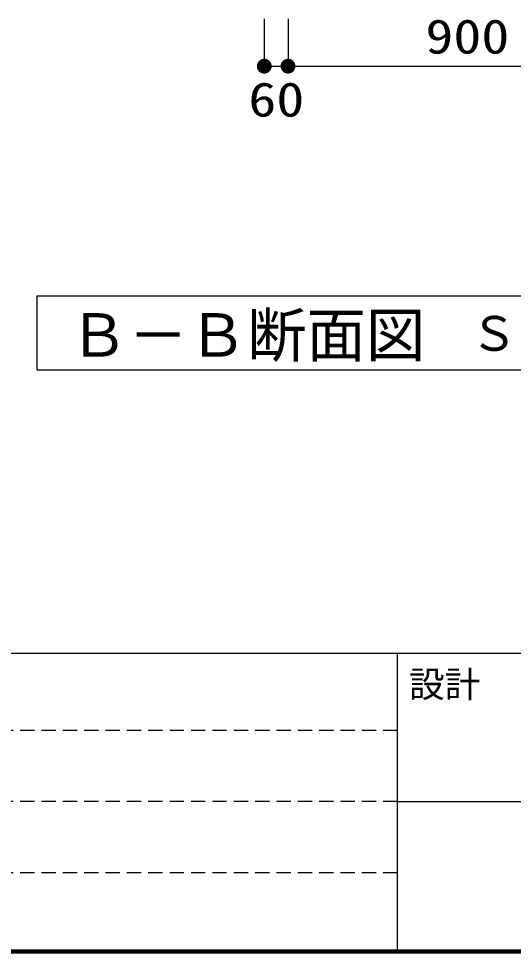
# Model space of a CAD drawing. Units: millimetres, scale not verified. Extents: x -8093 to 8093, y -5792 to 5792.
# Drawn here: x -1033 to 218, y -5792 to -3431 of the extents above; entities that cross this region are included whole.
import ezdxf
from ezdxf.enums import TextEntityAlignment as Align

# ---------------------------------------------------------------- set-up
doc = ezdxf.new("R2010")
doc.units = ezdxf.units.MM
doc.header["$LTSCALE"] = 30
doc.linetypes.add('DASHED1', pattern=[1.8, 1.2, -0.6])
for name, color, linetype, lineweight in [('0-0_Axis_waku', 7, 'Continuous', 25), ('0-1_00クル-フ-0躯体', 3, 'Continuous', 25), ('0-4_00クル-フ-6寸法', 132, 'Continuous', 25)]:
    doc.layers.add(name, color=color, linetype=linetype, lineweight=lineweight)
doc.styles.add('ＭＳ ゴシック', font='')
doc.styles.get('ＭＳ ゴシック').set_extended_font_data('MS Gothic')

msp = doc.modelspace()

# ---------------------------------------------------------------- linework, layer by layer
at = {"layer": '0-0_Axis_waku'}
for p, q in [((-8085, -5034), (8085, -5034)), ((-75.01, -5784), (-75.01, -5034)), ((-75.01, -5409), (8085, -5409)), ((8086.8, -5785.8), (-8086.8, -5785.8)), ((8086.2, -5785.2), (-8086.2, -5785.2)), ((8085.6, -5784.6), (-8085.6, -5784.6)), ((-8085, -5784), (8085, -5784)), ((8093.4, -5792.4), (-8093.4, -5792.4)), ((8092.8, -5791.8), (-8092.8, -5791.8)), ((8092.2, -5791.2), (-8092.2, -5791.2)), ((8091.6, -5790.6), (-8091.6, -5790.6)), ((8091, -5790), (-8091, -5790)), ((8090.4, -5789.4), (-8090.4, -5789.4)), ((8089.8, -5788.8), (-8089.8, -5788.8)), ((8089.2, -5788.2), (-8089.2, -5788.2)), ((8088.6, -5787.6), (-8088.6, -5787.6)), ((8088, -5787), (-8088, -5787)), ((8087.4, -5786.4), (-8087.4, -5786.4))]:
    msp.add_line(p, q, dxfattribs=at)
at = {"layer": '0-0_Axis_waku', "linetype": 'DASHED1'}
for p, q in [((-75, -5229), (-8085, -5229)), ((-75, -5409), (-8085, -5409)), ((-75, -5589), (-8085, -5589))]:
    msp.add_line(p, q, dxfattribs=at)
at = {"layer": '0-1_00クル-フ-0躯体'}
msp.add_lwpolyline([(1042.74, -4318.04), (1042.74, -4131.73), (-986.59, -4131.73), (-986.59, -4318.04)], close=True, dxfattribs=at)
at = {"layer": '0-4_00クル-フ-6寸法', "color": 4}
for p, q in [((-411.89, -3430.79), (-411.89, -3550.79)), ((-351.89, -3430.79), (-351.89, -3550.79)), ((-351.89, -3430.79), (-351.89, -3550.79)), ((-411.89, -3550.79), (-351.89, -3550.79)), ((-351.89, -3550.79), (548.11, -3550.79))]:
    msp.add_line(p, q, dxfattribs=at)
at = {"layer": '0-4_00クル-フ-6寸法'}
for points in [[(-411.89, -3550.79), (-429.32, -3543.88), (-428.32, -3541.75)], [(-411.89, -3550.79), (-428.32, -3541.75), (-427.05, -3539.76)], [(-411.89, -3550.79), (-427.05, -3539.76), (-425.55, -3537.95)], [(-411.89, -3550.79), (-425.55, -3537.95), (-423.84, -3536.34)], [(-411.89, -3550.79), (-423.84, -3536.34), (-421.93, -3534.95)], [(-411.89, -3550.79), (-421.93, -3534.95), (-419.87, -3533.82)], [(-411.89, -3550.79), (-419.87, -3533.82), (-417.68, -3532.95)], [(-411.89, -3550.79), (-417.68, -3532.95), (-415.4, -3532.37)], [(-411.89, -3550.79), (-415.4, -3532.37), (-413.06, -3532.07)], [(-411.89, -3550.79), (-413.06, -3532.07), (-410.71, -3532.07)], [(-411.89, -3550.79), (-410.71, -3532.07), (-408.37, -3532.37)], [(-411.89, -3550.79), (-408.37, -3532.37), (-406.09, -3532.95)], [(-411.89, -3550.79), (-406.09, -3532.95), (-403.9, -3533.82)], [(-411.89, -3550.79), (-403.9, -3533.82), (-401.84, -3534.95)], [(-411.89, -3550.79), (-401.84, -3534.95), (-399.93, -3536.34)], [(-411.89, -3550.79), (-399.93, -3536.34), (-398.22, -3537.95)], [(-411.89, -3550.79), (-398.22, -3537.95), (-396.72, -3539.76)], [(-411.89, -3550.79), (-396.72, -3539.76), (-395.45, -3541.75)], [(-411.89, -3550.79), (-395.45, -3541.75), (-394.45, -3543.88)], [(-351.89, -3550.79), (-369.32, -3543.88), (-368.32, -3541.75)], [(-351.89, -3550.79), (-369.32, -3543.88), (-368.32, -3541.75)], [(-351.89, -3550.79), (-368.32, -3541.75), (-367.05, -3539.76)], [(-351.89, -3550.79), (-368.32, -3541.75), (-367.05, -3539.76)], [(-351.89, -3550.79), (-367.05, -3539.76), (-365.55, -3537.95)], [(-351.89, -3550.79), (-367.05, -3539.76), (-365.55, -3537.95)], [(-351.89, -3550.79), (-365.55, -3537.95), (-363.84, -3536.34)], [(-351.89, -3550.79), (-365.55, -3537.95), (-363.84, -3536.34)], [(-351.89, -3550.79), (-363.84, -3536.34), (-361.93, -3534.95)], [(-351.89, -3550.79), (-363.84, -3536.34), (-361.93, -3534.95)], [(-351.89, -3550.79), (-361.93, -3534.95), (-359.87, -3533.82)], [(-351.89, -3550.79), (-361.93, -3534.95), (-359.87, -3533.82)], [(-351.89, -3550.79), (-359.87, -3533.82), (-357.68, -3532.95)], [(-351.89, -3550.79), (-359.87, -3533.82), (-357.68, -3532.95)], [(-351.89, -3550.79), (-357.68, -3532.95), (-355.4, -3532.37)], [(-351.89, -3550.79), (-357.68, -3532.95), (-355.4, -3532.37)], [(-351.89, -3550.79), (-355.4, -3532.37), (-353.06, -3532.07)], [(-351.89, -3550.79), (-355.4, -3532.37), (-353.06, -3532.07)], [(-351.89, -3550.79), (-353.06, -3532.07), (-350.71, -3532.07)], [(-351.89, -3550.79), (-353.06, -3532.07), (-350.71, -3532.07)], [(-351.89, -3550.79), (-350.71, -3532.07), (-348.37, -3532.37)], [(-351.89, -3550.79), (-350.71, -3532.07), (-348.37, -3532.37)], [(-351.89, -3550.79), (-348.37, -3532.37), (-346.09, -3532.95)], [(-351.89, -3550.79), (-348.37, -3532.37), (-346.09, -3532.95)], [(-351.89, -3550.79), (-346.09, -3532.95), (-343.9, -3533.82)], [(-351.89, -3550.79), (-346.09, -3532.95), (-343.9, -3533.82)], [(-351.89, -3550.79), (-343.9, -3533.82), (-341.84, -3534.95)], [(-351.89, -3550.79), (-343.9, -3533.82), (-341.84, -3534.95)], [(-351.89, -3550.79), (-341.84, -3534.95), (-339.93, -3536.34)], [(-351.89, -3550.79), (-341.84, -3534.95), (-339.93, -3536.34)], [(-351.89, -3550.79), (-339.93, -3536.34), (-338.22, -3537.95)], [(-351.89, -3550.79), (-339.93, -3536.34), (-338.22, -3537.95)], [(-351.89, -3550.79), (-338.22, -3537.95), (-336.72, -3539.76)], [(-351.89, -3550.79), (-338.22, -3537.95), (-336.72, -3539.76)], [(-351.89, -3550.79), (-336.72, -3539.76), (-335.45, -3541.75)], [(-351.89, -3550.79), (-336.72, -3539.76), (-335.45, -3541.75)], [(-351.89, -3550.79), (-335.45, -3541.75), (-334.45, -3543.88)], [(-351.89, -3550.79), (-335.45, -3541.75), (-334.45, -3543.88)], [(-411.89, -3550.79), (-430.64, -3550.79), (-430.49, -3548.44)], [(-411.89, -3550.79), (-430.49, -3553.14), (-430.64, -3550.79)], [(-411.89, -3550.79), (-430.49, -3548.44), (-430.05, -3546.12)], [(-411.89, -3550.79), (-430.05, -3555.45), (-430.49, -3553.14)], [(-411.89, -3550.79), (-430.05, -3546.12), (-429.32, -3543.88)], [(-411.89, -3550.79), (-429.32, -3557.69), (-430.05, -3555.45)], [(-411.89, -3550.79), (-428.32, -3559.82), (-429.32, -3557.69)], [(-411.89, -3550.79), (-427.05, -3561.81), (-428.32, -3559.82)], [(-411.89, -3550.79), (-425.55, -3563.62), (-427.05, -3561.81)], [(-411.89, -3550.79), (-423.84, -3565.23), (-425.55, -3563.62)], [(-411.89, -3550.79), (-421.93, -3566.62), (-423.84, -3565.23)], [(-411.89, -3550.79), (-419.87, -3567.75), (-421.93, -3566.62)], [(-411.89, -3550.79), (-417.68, -3568.62), (-419.87, -3567.75)], [(-411.89, -3550.79), (-415.4, -3569.2), (-417.68, -3568.62)], [(-411.89, -3550.79), (-413.06, -3569.5), (-415.4, -3569.2)], [(-411.89, -3550.79), (-410.71, -3569.5), (-413.06, -3569.5)], [(-411.89, -3550.79), (-394.45, -3543.88), (-393.72, -3546.12)], [(-411.89, -3550.79), (-393.72, -3546.12), (-393.28, -3548.44)], [(-411.89, -3550.79), (-393.28, -3548.44), (-393.14, -3550.79)], [(-411.89, -3550.79), (-408.37, -3569.2), (-410.71, -3569.5)], [(-411.89, -3550.79), (-406.09, -3568.62), (-408.37, -3569.2)], [(-411.89, -3550.79), (-403.9, -3567.75), (-406.09, -3568.62)], [(-411.89, -3550.79), (-401.84, -3566.62), (-403.9, -3567.75)], [(-411.89, -3550.79), (-399.93, -3565.23), (-401.84, -3566.62)], [(-411.89, -3550.79), (-398.22, -3563.62), (-399.93, -3565.23)], [(-411.89, -3550.79), (-396.72, -3561.81), (-398.22, -3563.62)], [(-411.89, -3550.79), (-395.45, -3559.82), (-396.72, -3561.81)], [(-411.89, -3550.79), (-394.45, -3557.69), (-395.45, -3559.82)], [(-411.89, -3550.79), (-393.72, -3555.45), (-394.45, -3557.69)], [(-411.89, -3550.79), (-393.28, -3553.14), (-393.72, -3555.45)], [(-411.89, -3550.79), (-393.14, -3550.79), (-393.28, -3553.14)], [(-351.89, -3550.79), (-370.64, -3550.79), (-370.49, -3548.44)], [(-351.89, -3550.79), (-370.64, -3550.79), (-370.49, -3548.44)], [(-351.89, -3550.79), (-370.49, -3553.14), (-370.64, -3550.79)], [(-351.89, -3550.79), (-370.49, -3553.14), (-370.64, -3550.79)], [(-351.89, -3550.79), (-370.49, -3548.44), (-370.05, -3546.12)], [(-351.89, -3550.79), (-370.49, -3548.44), (-370.05, -3546.12)], [(-351.89, -3550.79), (-370.05, -3555.45), (-370.49, -3553.14)], [(-351.89, -3550.79), (-370.05, -3555.45), (-370.49, -3553.14)], [(-351.89, -3550.79), (-370.05, -3546.12), (-369.32, -3543.88)], [(-351.89, -3550.79), (-370.05, -3546.12), (-369.32, -3543.88)], [(-351.89, -3550.79), (-369.32, -3557.69), (-370.05, -3555.45)], [(-351.89, -3550.79), (-369.32, -3557.69), (-370.05, -3555.45)], [(-351.89, -3550.79), (-368.32, -3559.82), (-369.32, -3557.69)], [(-351.89, -3550.79), (-368.32, -3559.82), (-369.32, -3557.69)], [(-351.89, -3550.79), (-367.05, -3561.81), (-368.32, -3559.82)], [(-351.89, -3550.79), (-367.05, -3561.81), (-368.32, -3559.82)], [(-351.89, -3550.79), (-365.55, -3563.62), (-367.05, -3561.81)], [(-351.89, -3550.79), (-365.55, -3563.62), (-367.05, -3561.81)], [(-351.89, -3550.79), (-363.84, -3565.23), (-365.55, -3563.62)], [(-351.89, -3550.79), (-363.84, -3565.23), (-365.55, -3563.62)], [(-351.89, -3550.79), (-361.93, -3566.62), (-363.84, -3565.23)], [(-351.89, -3550.79), (-361.93, -3566.62), (-363.84, -3565.23)], [(-351.89, -3550.79), (-359.87, -3567.75), (-361.93, -3566.62)], [(-351.89, -3550.79), (-359.87, -3567.75), (-361.93, -3566.62)], [(-351.89, -3550.79), (-357.68, -3568.62), (-359.87, -3567.75)], [(-351.89, -3550.79), (-357.68, -3568.62), (-359.87, -3567.75)], [(-351.89, -3550.79), (-355.4, -3569.2), (-357.68, -3568.62)], [(-351.89, -3550.79), (-355.4, -3569.2), (-357.68, -3568.62)], [(-351.89, -3550.79), (-353.06, -3569.5), (-355.4, -3569.2)], [(-351.89, -3550.79), (-353.06, -3569.5), (-355.4, -3569.2)], [(-351.89, -3550.79), (-350.71, -3569.5), (-353.06, -3569.5)], [(-351.89, -3550.79), (-350.71, -3569.5), (-353.06, -3569.5)], [(-351.89, -3550.79), (-334.45, -3543.88), (-333.72, -3546.12)], [(-351.89, -3550.79), (-334.45, -3543.88), (-333.72, -3546.12)], [(-351.89, -3550.79), (-333.72, -3546.12), (-333.28, -3548.44)], [(-351.89, -3550.79), (-333.72, -3546.12), (-333.28, -3548.44)], [(-351.89, -3550.79), (-333.28, -3548.44), (-333.14, -3550.79)], [(-351.89, -3550.79), (-333.28, -3548.44), (-333.14, -3550.79)], [(-351.89, -3550.79), (-348.37, -3569.2), (-350.71, -3569.5)], [(-351.89, -3550.79), (-346.09, -3568.62), (-348.37, -3569.2)], [(-351.89, -3550.79), (-343.9, -3567.75), (-346.09, -3568.62)], [(-351.89, -3550.79), (-341.84, -3566.62), (-343.9, -3567.75)], [(-351.89, -3550.79), (-339.93, -3565.23), (-341.84, -3566.62)], [(-351.89, -3550.79), (-338.22, -3563.62), (-339.93, -3565.23)], [(-351.89, -3550.79), (-336.72, -3561.81), (-338.22, -3563.62)], [(-351.89, -3550.79), (-335.45, -3559.82), (-336.72, -3561.81)], [(-351.89, -3550.79), (-334.45, -3557.69), (-335.45, -3559.82)], [(-351.89, -3550.79), (-333.72, -3555.45), (-334.45, -3557.69)], [(-351.89, -3550.79), (-333.28, -3553.14), (-333.72, -3555.45)], [(-351.89, -3550.79), (-333.14, -3550.79), (-333.28, -3553.14)], [(-351.89, -3550.79), (-348.37, -3569.2), (-350.71, -3569.5)], [(-351.89, -3550.79), (-346.09, -3568.62), (-348.37, -3569.2)], [(-351.89, -3550.79), (-343.9, -3567.75), (-346.09, -3568.62)], [(-351.89, -3550.79), (-341.84, -3566.62), (-343.9, -3567.75)], [(-351.89, -3550.79), (-339.93, -3565.23), (-341.84, -3566.62)], [(-351.89, -3550.79), (-338.22, -3563.62), (-339.93, -3565.23)], [(-351.89, -3550.79), (-336.72, -3561.81), (-338.22, -3563.62)], [(-351.89, -3550.79), (-335.45, -3559.82), (-336.72, -3561.81)], [(-351.89, -3550.79), (-334.45, -3557.69), (-335.45, -3559.82)], [(-351.89, -3550.79), (-333.72, -3555.45), (-334.45, -3557.69)], [(-351.89, -3550.79), (-333.28, -3553.14), (-333.72, -3555.45)], [(-351.89, -3550.79), (-333.14, -3550.79), (-333.28, -3553.14)]]:
    msp.add_solid(points, dxfattribs=at)

# ---------------------------------------------------------------- texts
at = {"layer": '0-0_Axis_waku', "style": 'ＭＳ ゴシック'}
msp.add_text('設計', height=65.98, dxfattribs=at).set_placement((-45.84, -5165.38), align=Align.BOTTOM_LEFT)
at = {"layer": '0-1_00クル-フ-0躯体', "color": 4, "style": 'ＭＳ ゴシック'}
for s, height, p in [('Ｂ－Ｂ断面図', 110, (-905.34, -4318.01)), ('Ｓ＝１／３０', 87.98, (108.21, -4296.34))]:
    msp.add_text(s, height=height, dxfattribs=at).set_placement(p, align=Align.BOTTOM_LEFT)
at = {"layer": '0-4_00クル-フ-6寸法', "color": 3, "style": 'ＭＳ ゴシック', "width": 1.2}
for s, p in [('900', (-4.74, -3544.94)), ('60', (-452.17, -3704.12))]:
    msp.add_text(s, height=86.66, dxfattribs=at).set_placement(p, align=Align.BOTTOM_LEFT)

doc.saveas('drawing.dxf')
